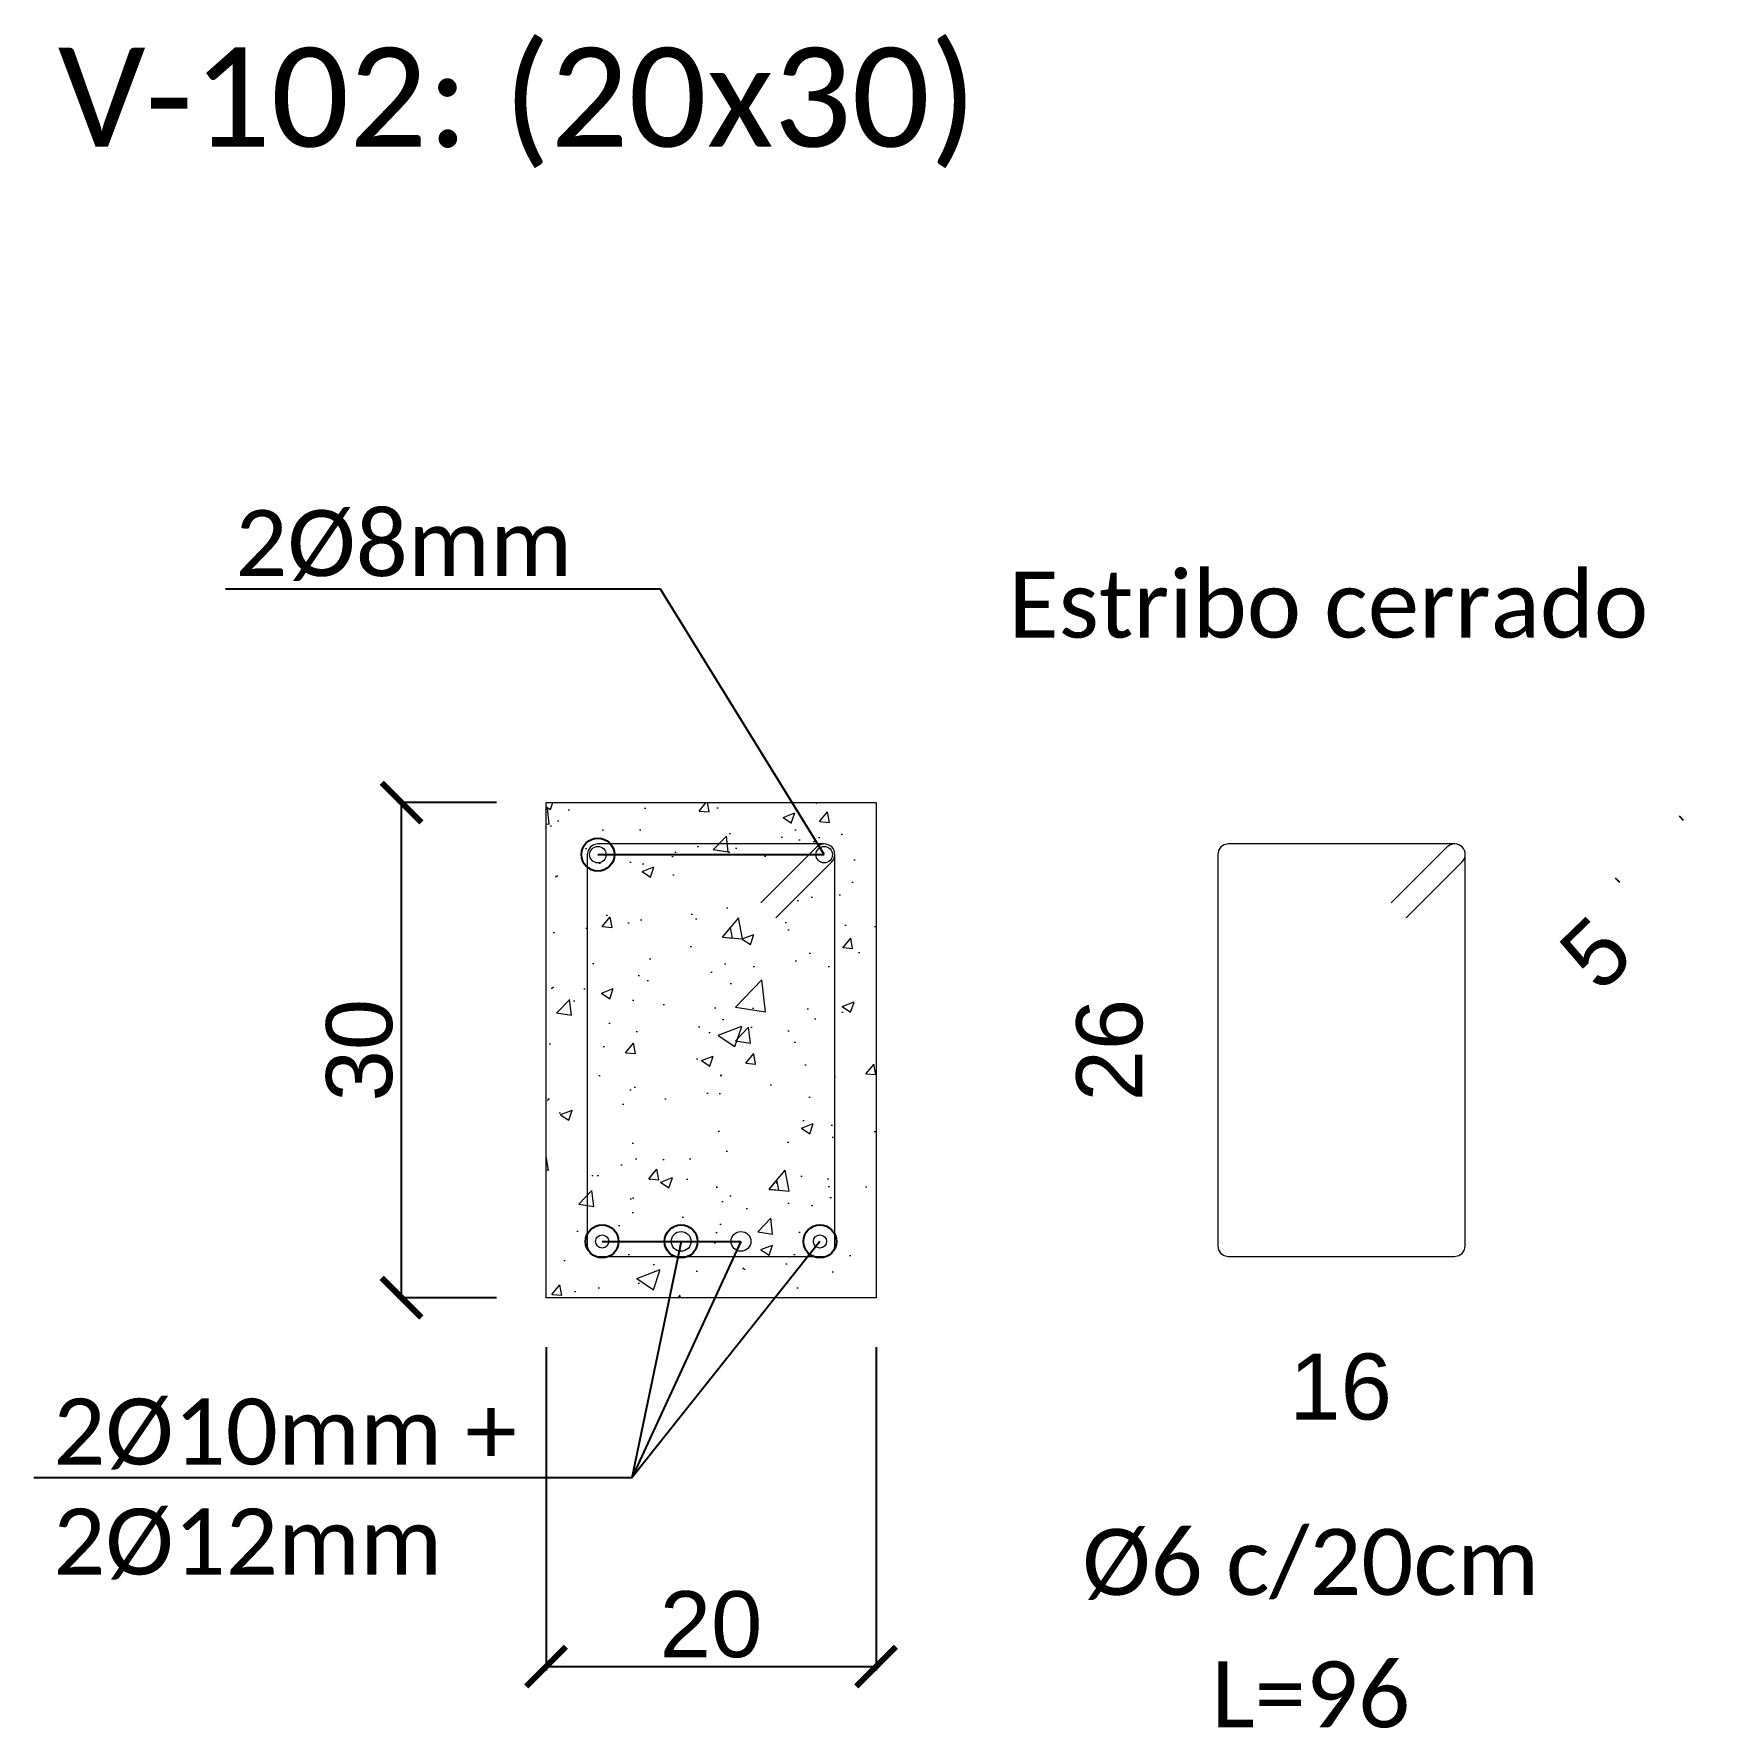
# Model space of a CAD drawing. Header units: millimetres. Extents: x 141 to 859, y -33 to 129.
# Drawn here: x 854.22 to 859.32, y 20.2 to 25.33 of the extents above.
import ezdxf
from ezdxf import colors
from ezdxf.entities.mleader import LeaderData, LeaderLine
from ezdxf.enums import TextEntityAlignment as Align
from ezdxf.math import Vec2, Vec3

# ---------------------------------------------------------------- set-up
doc = ezdxf.new("R2010")
doc.units = ezdxf.units.MM
doc.header["$LTSCALE"] = 0.1
doc.header["$MEASUREMENT"] = 0
doc.header["$PDMODE"] = 3
doc.header["$PDSIZE"] = 0.1
doc.layers.get('DEFPOINTS').update_dxf_attribs({"color": 1})
for name, color, linetype, lineweight in [('ARM_LONGITUDINAL_Ø10', 10, 'Continuous', 9), ('ARM_LONGITUDINAL_Ø12', 10, 'Continuous', 9), ('ARM_TRANSVERSAL_Ø6', 10, 'Continuous', 9), ('CIM_REFEREN', 2, 'Continuous', 0), ('CIM_TXT_ARMADOS', 3, 'Continuous', 0), ('SEC_COTAS_SEC_DIM_VIGA', 1, 'Continuous', 0), ('SEC_REF_TXT_POSICIONES_ARM_ESTRIBOS', 1, 'Continuous', 9), ('SOMBRA', 1, 'Continuous', 0), ('VIG_CARAS', 4, 'Continuous', 9)]:
    doc.layers.add(name, color=color, linetype=linetype, lineweight=lineweight)
doc.layers.add('COTAS-HECTOR', color=2, linetype='Continuous')
doc.styles.add('Arial20', font='arial.ttf', dxfattribs={"height": 0.2})
doc.styles.add('CYPETXT', font='calibri.ttf', dxfattribs={"height": 0.2})
doc.dimstyles.new('COTA-1-100', dxfattribs={"dimtxt": 0.2, "dimasz": 0.12, "dimexe": 0.012, "dimexo": 0.15, "dimgap": 0.025, "dimtad": 1, "dimzin": 0, "dimdsep": 46, "dimtxsty": 'Arial20', "dimblk1": 'ARCHTICK', "dimblk2": 'ARCHTICK', "dimsah": 1, "dimcen": 0.09, "dimclrd": 256, "dimclre": 256, "dimclrt": 256, "dimazin": 0, "dimtfac": 1, "dimtofl": 0, "dimtmove": 2, "dimatfit": 3, "dimldrblk": 'ARCHTICK', "dimfxl": 1, "dimtolj": 1, "dimtzin": 0, "dimarcsym": 0})

# ---------------------------------------------------------------- blocks, each defined once
blk = doc.blocks.new('_ARCHTICK')
at = {"color": 0, "linetype": 'ByBlock', "const_width": 0.15}
blk.add_lwpolyline([(-0.5, -0.5), (0.5, 0.5)], dxfattribs=at)
blk = doc.blocks.new('*D392')
at = {"layer": 'DEFPOINTS', "color": 0, "transparency": 16777216}
for p in [(855.772, 21.5007), (856.772, 21.5007), (856.772, 20.3829)]:
    blk.add_point(p, dxfattribs=at)
at = {"layer": 'SEC_COTAS_SEC_DIM_VIGA', "lineweight": -2, "transparency": 16777216}
for p, q in [((855.772, 21.3507), (855.772, 20.3709)), ((856.772, 21.3507), (856.772, 20.3709)), ((855.772, 20.3829), (856.772, 20.3829))]:
    blk.add_line(p, q, dxfattribs=at)
at = {"layer": 'SEC_COTAS_SEC_DIM_VIGA', "lineweight": -2, "transparency": 16777216, "xscale": 0.12, "yscale": 0.12, "zscale": 0.12, "rotation": 180}
blk.add_blockref('_ARCHTICK', (855.772, 20.3829), dxfattribs=at)
at = {"layer": 'SEC_COTAS_SEC_DIM_VIGA', "lineweight": -2, "transparency": 16777216, "xscale": 0.12, "yscale": 0.12, "zscale": 0.12}
blk.add_blockref('_ARCHTICK', (856.772, 20.3829), dxfattribs=at)
at = {"layer": 'SEC_COTAS_SEC_DIM_VIGA', "transparency": 16777216, "insert": (856.272, 20.51), "char_height": 0.2, "attachment_point": 5, "style": 'Arial20'}
blk.add_mtext('\\A1;20', dxfattribs=at)
blk = doc.blocks.new('*D393')
at = {"layer": 'DEFPOINTS', "color": 0, "transparency": 16777216}
for p in [(855.334, 23.0007), (855.772, 23.0007), (855.772, 21.5007)]:
    blk.add_point(p, dxfattribs=at)
at = {"layer": 'SEC_COTAS_SEC_DIM_VIGA', "lineweight": -2, "transparency": 16777216}
for p, q in [((855.622, 23.0007), (855.322, 23.0007)), ((855.334, 21.5007), (855.334, 23.0007)), ((855.622, 21.5007), (855.322, 21.5007))]:
    blk.add_line(p, q, dxfattribs=at)
at = {"layer": 'SEC_COTAS_SEC_DIM_VIGA', "lineweight": -2, "transparency": 16777216, "xscale": 0.12, "yscale": 0.12, "zscale": 0.12}
for p, rotation in [((855.334, 23.0007), 90), ((855.334, 21.5007), 270)]:
    blk.add_blockref('_ARCHTICK', p, dxfattribs=dict(at, rotation=rotation))
at = {"layer": 'SEC_COTAS_SEC_DIM_VIGA', "transparency": 16777216, "insert": (855.2068, 22.2507), "char_height": 0.2, "attachment_point": 5, "rotation": 90, "style": 'Arial20'}
blk.add_mtext('\\A1;30', dxfattribs=at)
blk = doc.blocks.new('*D395')
at = {"layer": 'DEFPOINTS', "color": 0, "transparency": 16777216}
for p in [(857.8025, 21.7981), (858.5575, 21.7981), (858.5575, 21.1029)]:
    blk.add_point(p, dxfattribs=at)
at = {"layer": 'SEC_COTAS_SEC_DIM_VIGA', "transparency": 16777216, "insert": (858.18, 21.23), "char_height": 0.2, "attachment_point": 5, "style": 'Arial20'}
blk.add_mtext('\\A1;16', dxfattribs=at)
blk = doc.blocks.new('_None')
blk = doc.blocks.new('_Origin')
at = {"color": 0, "linetype": 'ByBlock', "lineweight": -2}
blk.add_line((0, 0), (-1, 0), dxfattribs=at)
blk.add_circle((0, 0), 0.5, dxfattribs=at)
blk = doc.blocks.new('*D394')
at = {"layer": 'DEFPOINTS', "color": 0, "transparency": 16777216}
for p in [(857.5031, 22.8757), (857.8852, 22.8757), (857.8852, 21.6257)]:
    blk.add_point(p, dxfattribs=at)
at = {"layer": 'SEC_COTAS_SEC_DIM_VIGA', "transparency": 16777216, "insert": (857.4803, 22.2507), "char_height": 0.2, "attachment_point": 5, "rotation": 90, "style": 'Arial20'}
blk.add_mtext('\\A1;26', dxfattribs=at)
blk = doc.blocks.new('*D396')
at = {"layer": 'DEFPOINTS', "color": 0, "transparency": 16777216}
for p in [(859.2153, 22.9513), (859.3239, 22.8393), (859.1302, 22.6513)]:
    blk.add_point(p, dxfattribs=at)
at = {"layer": 'SEC_COTAS_SEC_DIM_VIGA', "lineweight": -2, "transparency": 16777216}
for p, q in [((859.2195, 22.947), (859.207, 22.9599)), ((859.0257, 22.759), (859.0132, 22.7719))]:
    blk.add_line(p, q, dxfattribs=at)
at = {"layer": 'SEC_COTAS_SEC_DIM_VIGA', "transparency": 16777216, "insert": (858.9534, 22.5441), "char_height": 0.2, "attachment_point": 5, "rotation": 44.1312, "style": 'Arial20'}
blk.add_mtext('\\A1;5', dxfattribs=at)

msp = doc.modelspace()

# ---------------------------------------------------------------- hatches: boundary and pattern name
at = {"layer": 'SOMBRA'}
h = msp.add_hatch(dxfattribs=at)
h.set_pattern_fill('AR-CONC', color=256, scale=0.004)
h.set_pattern_definition([(50, (676.1341, -57.8865), (0.7287387, -0.0637563), [0.0762, -0.8382]), (355, (676.1341, -57.8865), (-0.1409737, 0.7642274), [0.06096, -0.6705623]), (100.45144, (676.1948, -57.89184), (0.587765, 0.700471), [0.06476, -0.712361]), (46.1842, (676.1341, -57.6833), (1.084316, -0.1681693), [0.1143, -1.2573]), (96.63556, (676.2245, -57.6973), (0.9496165, 0.9897045), [0.09714, -1.0685424]), (351.18415, (676.1341, -57.6833), (0.9496165, 0.9897045), [0.09144, -1.005839]), (21, (676.2357, -57.7341), (0.6064576, -0.4090608), [0.0762, -0.8382]), (326, (676.2357, -57.7341), (0.247208, 0.736752), [0.06096, -0.67056]), (71.45144, (676.2862, -57.7682), (0.8536657, 0.327691), [0.06476, -0.7123598]), (37.5, (676.1341, -57.88653), (0.0123544, 0.33822016), [0, -0.662432, 0, -0.68072, 0, -0.6731]), (7.5, (676.1341, -57.88653), (0.26727865, 0.4007223), [0, -0.388112, 0, -0.647192, 0, -0.25654]), (327.5, (675.90753, -57.88653), (0.54236238, -0.02291498), [0, -0.254, 0, -0.79248, 0, -1.05156]), (317.5, (675.80593, -57.88653), (0.5925167, 0.101706), [0, -0.3302, 0, -0.526288, 0, -0.74676])])
h.paths.add_polyline_path([(855.772, 21.5007), (856.772, 21.5007), (856.772, 23.0007), (855.772, 23.0007)])
h.paths.add_polyline_path([(855.9619, 21.6712, -1), (855.9219, 21.6712, -1)], flags=16)
h.paths.add_polyline_path([(855.9041, 22.8431, -1), (855.9541, 22.8431, -1)], flags=16)
h.paths.add_polyline_path([(856.6221, 21.6712, -1), (856.5821, 21.6712, -1)], flags=16)
h.paths.add_polyline_path([(856.59, 22.8431, -1), (856.64, 22.8431, -1)], flags=16)
h = msp.add_hatch(dxfattribs=at)
h.set_pattern_fill('AR-CONC', color=256, scale=0.002)
h.set_pattern_definition([(50, (676.1341, -57.88653), (0.36436934, -0.03187817), [0.0381, -0.4191]), (355, (676.1341, -57.88653), (-0.07048684, 0.3821137), [0.03048, -0.3352812]), (100.45144, (676.16446, -57.8892), (0.2938825, 0.3502355), [0.03238, -0.3561805]), (46.1842, (676.1341, -57.78493), (0.5421581, -0.0840847), [0.05715, -0.62865]), (96.63556, (676.17927, -57.79193), (0.4748083, 0.4948522), [0.04857, -0.5342712]), (351.18415, (676.1341, -57.7849), (0.4748083, 0.4948522), [0.04572, -0.5029195]), (21, (676.1849, -57.81033), (0.3032288, -0.2045304), [0.0381, -0.4191]), (326, (676.1849, -57.81033), (0.12360406, 0.3683759), [0.03048, -0.33528]), (71.45144, (676.21016, -57.82737), (0.42683284, 0.16384554), [0.03238, -0.3561799]), (37.5, (676.13409, -57.88653), (0.00617721, 0.16911008), [0, -0.331216, 0, -0.34036, 0, -0.33655]), (7.5, (676.1341, -57.88653), (0.13363933, 0.20036115), [0, -0.194056, 0, -0.323596, 0, -0.12827]), (327.5, (676.02081, -57.88653), (0.27118119, -0.01145749), [0, -0.127, 0, -0.39624, 0, -0.52578]), (317.5, (675.97, -57.88653), (0.29625836, 0.05085298), [0, -0.1651, 0, -0.263144, 0, -0.37338])])
h.paths.add_polyline_path([(856.772, 23.0007), (855.772, 23.0007), (855.772, 21.5007), (856.772, 21.5007)])
h.paths.add_polyline_path([(855.9041, 22.8431, -1), (855.9541, 22.8431, -1)], flags=16)
h.paths.add_polyline_path([(856.59, 22.8431, -1), (856.64, 22.8431, -1)], flags=16)
h.paths.add_polyline_path([(855.9719, 21.6712, -1), (855.9119, 21.6712, -1)], flags=16)
h.paths.add_polyline_path([(856.6321, 21.6712, -1), (856.5721, 21.6712, -1)], flags=16)

# ---------------------------------------------------------------- linework, layer by layer
at = {"layer": 'ARM_LONGITUDINAL_Ø10'}
for centre in [(855.9291, 22.8431), (856.615, 22.8431)]:
    msp.add_circle(centre, 0.025, dxfattribs=at)
at = {"layer": 'ARM_LONGITUDINAL_Ø12'}
for centre, radius in [((855.9419, 21.6712), 0.02), ((856.1813, 21.6712), 0.03), ((856.3627, 21.6712), 0.03), ((856.6021, 21.6712), 0.02)]:
    msp.add_circle(centre, radius, dxfattribs=at)
at = {"layer": 'ARM_TRANSVERSAL_Ø6'}
for points in [[(856.4679, 22.6513), (856.6376, 22.821), (856.6416, 22.8259), (856.6446, 22.8314), (856.6464, 22.8374), (856.647, 22.8437), (856.6464, 22.8499), (856.6446, 22.8559), (856.6416, 22.8615), (856.6376, 22.8663), (856.6328, 22.8703), (856.6273, 22.8732), (856.6213, 22.8751), (856.615, 22.8757), (855.929, 22.8757), (855.9168, 22.8732), (855.9064, 22.8663), (855.8995, 22.8559), (855.897, 22.8437), (855.897, 21.6577), (855.8995, 21.6454), (855.9064, 21.635), (855.9168, 21.6281), (855.929, 21.6257), (856.615, 21.6257), (856.6273, 21.6281), (856.6376, 21.635), (856.6446, 21.6454), (856.647, 21.6577), (856.647, 22.8437), (856.6464, 22.8499), (856.6446, 22.8559), (856.6416, 22.8615), (856.6376, 22.8663), (856.6328, 22.8703), (856.6273, 22.8732), (856.6213, 22.8751), (856.615, 22.8757), (856.6088, 22.8751), (856.6028, 22.8732), (856.5972, 22.8703), (856.5924, 22.8663), (856.4227, 22.6966)], [(858.3784, 22.6513), (858.5481, 22.821), (858.5521, 22.8259), (858.555, 22.8314), (858.5569, 22.8374), (858.5575, 22.8437), (858.5569, 22.8499), (858.555, 22.8559), (858.5521, 22.8615), (858.5481, 22.8663), (858.5433, 22.8703), (858.5377, 22.8732), (858.5317, 22.8751), (858.5255, 22.8757), (857.8395, 22.8757), (857.8272, 22.8732), (857.8169, 22.8663), (857.8099, 22.8559), (857.8075, 22.8437), (857.8075, 21.6577), (857.8099, 21.6454), (857.8169, 21.635), (857.8272, 21.6281), (857.8395, 21.6257), (858.5255, 21.6257), (858.5377, 21.6281), (858.5481, 21.635), (858.555, 21.6454), (858.5575, 21.6577), (858.5575, 22.8437), (858.5569, 22.8499), (858.555, 22.8559), (858.5521, 22.8615), (858.5481, 22.8663), (858.5433, 22.8703), (858.5377, 22.8732), (858.5317, 22.8751), (858.5255, 22.8757), (858.5192, 22.8751), (858.5132, 22.8732), (858.5077, 22.8703), (858.5029, 22.8663), (858.3331, 22.6966)]]:
    msp.add_lwpolyline(points, dxfattribs=at)
at = {"layer": 'COTAS-HECTOR', "color": 1, "linetype": 'ByBlock', "lineweight": -2}
for points in [[(856.1813, 21.6712), (856.0323, 20.9551)], [(856.6021, 21.6712), (856.0323, 20.9551)]]:
    msp.add_lwpolyline(points, dxfattribs=at)
for centre in [(856.1813, 21.6712), (856.6021, 21.6712)]:
    msp.add_circle(centre, 0.05, dxfattribs=at)
at = {"layer": 'VIG_CARAS'}
msp.add_lwpolyline([(855.772, 23.0007), (856.772, 23.0007), (856.772, 21.5007), (855.772, 21.5007)], close=True, dxfattribs=at)

# ---------------------------------------------------------------- texts
at = {"layer": 'CIM_REFEREN', "style": 'CYPETXT'}
msp.add_text('V-102: (20x30)', height=0.3, dxfattribs=at).set_placement((854.2928, 24.988))
at = {"layer": 'CIM_TXT_ARMADOS', "style": 'CYPETXT'}
msp.add_text('Estribo cerrado', height=0.2, dxfattribs=at).set_placement((858.1426, 23.5006), align=Align.CENTER)
at = {"layer": 'SEC_REF_TXT_POSICIONES_ARM_ESTRIBOS', "style": 'CYPETXT'}
for s, p in [('%%C6 c/20cm', (858.0894, 20.6999)), ('L=96', (858.0894, 20.2988))]:
    msp.add_text(s, height=0.2, dxfattribs=at).set_placement(p, align=Align.MIDDLE_CENTER)

# ---------------------------------------------------------------- dimensions: what is measured, and where the dimension line sits
at = {"layer": 'SEC_COTAS_SEC_DIM_VIGA'}
for p2, distance, picture, middle in [((855.772, 23.0007), 0.438, '*D393', (855.2068, 22.2507)), ((856.772, 21.5007), -1.1178, '*D392', (856.272, 20.51))]:
    dim = msp.add_aligned_dim(p1=(855.772, 21.5007), p2=p2, distance=distance, dimstyle='COTA-1-100', override={"dimdec": 0, "dimlfac": 20}, dxfattribs=at)
    dim.commit()
    dim.dimension.update_dxf_attribs({"geometry": picture, "text_midpoint": middle})
dim = msp.add_linear_dim(base=(859.2153, 22.9513), p1=(859.1302, 22.6513), p2=(859.3239, 22.8393), angle=44.1312, dimstyle='COTA-1-100', override={"dimdec": 0, "dimlfac": 20, "dimblk1": 'None', "dimblk2": 'None', "dimsah": 1, "dimsd1": 1, "dimsd2": 1}, dxfattribs=at)
dim.commit()
dim.dimension.update_dxf_attribs({"geometry": '*D396', "text_midpoint": (858.9534, 22.5441), "dimtype": 161})
dim = msp.add_linear_dim(base=(857.5031, 22.8757), p1=(857.8852, 21.6257), p2=(857.8852, 22.8757), angle=90, text='26', dimstyle='COTA-1-100', override={"dimdec": 0, "dimlfac": 20, "dimblk1": 'None', "dimblk2": 'None', "dimsah": 1, "dimse1": 1, "dimse2": 1, "dimsd1": 1, "dimsd2": 1}, dxfattribs=at)
dim.commit()
dim.dimension.update_dxf_attribs({"geometry": '*D394', "text_midpoint": (857.4803, 22.2507), "dimtype": 161})
dim = msp.add_linear_dim(base=(858.5575, 21.1029), p1=(857.8025, 21.7981), p2=(858.5575, 21.7981), text='16', dimstyle='COTA-1-100', override={"dimdec": 0, "dimlfac": 20, "dimblk1": 'None', "dimblk2": 'None', "dimsah": 1, "dimse1": 1, "dimse2": 1, "dimsd1": 1, "dimsd2": 1}, dxfattribs=at)
dim.commit()
dim.dimension.update_dxf_attribs({"geometry": '*D395', "text_midpoint": (858.18, 21.23)})

# ---------------------------------------------------------------- leaders
at = {"layer": 'COTAS-HECTOR'}
ml = msp.add_multileader_mtext('Standard', dxfattribs=at)
ml.set_content('2%%C8mm', color=256, style='CYPETXT')
ml.set_leader_properties(color=1)
ml.set_arrow_properties(name='ORIGIN')
ml.build(insert=Vec2(0, 0))
ml.multileader.update_dxf_attribs({"text_left_attachment_type": 6, "text_right_attachment_type": 6, "dogleg_length": 0.3594, "arrow_head_size": 0.1})
ctx = ml.context
ctx.base_point, ctx.char_height, ctx.arrow_head_size, ctx.landing_gap_size, ctx.plane_origin = Vec3(854.7402, 23.647), 0.2, 0.1, 0.09, Vec3(858.3283, 24.4631)
ctx.left_attachment, ctx.right_attachment = 6, 6
notes = []
notes.append((ctx, [(1, (1, 1, 0), (856.1187, 23.647), (-1, 0), 0.207, [(0, [(855.9291, 22.8431), (856.615, 22.8431)], 0, [])])]))
ctx.mtext.insert, ctx.mtext.flow_direction = Vec3(854.8302, 23.887), 5
ml = msp.add_multileader_mtext('Standard', dxfattribs=at)
ml.set_content('2%%C10mm + \\P2%%C12mm', color=256, style='CYPETXT')
ml.set_leader_properties(color=1)
ml.set_arrow_properties(name='ORIGIN')
ml.build(insert=Vec2(0, 0))
ml.multileader.update_dxf_attribs({"text_left_attachment_type": 6, "text_right_attachment_type": 6, "dogleg_length": 0.3594, "arrow_head_size": 0.1})
ctx = ml.context
ctx.base_point, ctx.char_height, ctx.arrow_head_size, ctx.landing_gap_size, ctx.plane_origin = Vec3(854.1885, 20.9551), 0.2, 0.1, 0.09, Vec3(858.3411, 23.2912)
ctx.left_attachment, ctx.right_attachment = 6, 6
notes.append((ctx, [(1, (1, 1, 0), (856.0323, 20.9551), (-1, 0), 0.2724, [(0, [(855.9419, 21.6712), (856.3627, 21.6712)], 0, [])])]))
ctx.mtext.insert, ctx.mtext.width, ctx.mtext.flow_direction = Vec3(854.2785, 21.1951), 1.789032, 5
for ctx, leaders in notes:
    for number, flags, end, landing, length, lines in leaders:
        leader = LeaderData()
        leader.index, (leader.has_last_leader_line, leader.has_dogleg_vector, leader.attachment_direction) = number, flags
        leader.last_leader_point, leader.dogleg_vector, leader.dogleg_length = Vec3(end), Vec3(landing), length
        for number, points, colour, breaks in lines:
            line = LeaderLine()
            line.index, line.vertices, line.color, line.breaks = number, Vec3.list(points), colors.encode_raw_color(colour), breaks
            leader.lines.append(line)
        ctx.leaders.append(leader)

doc.saveas('drawing.dxf')
